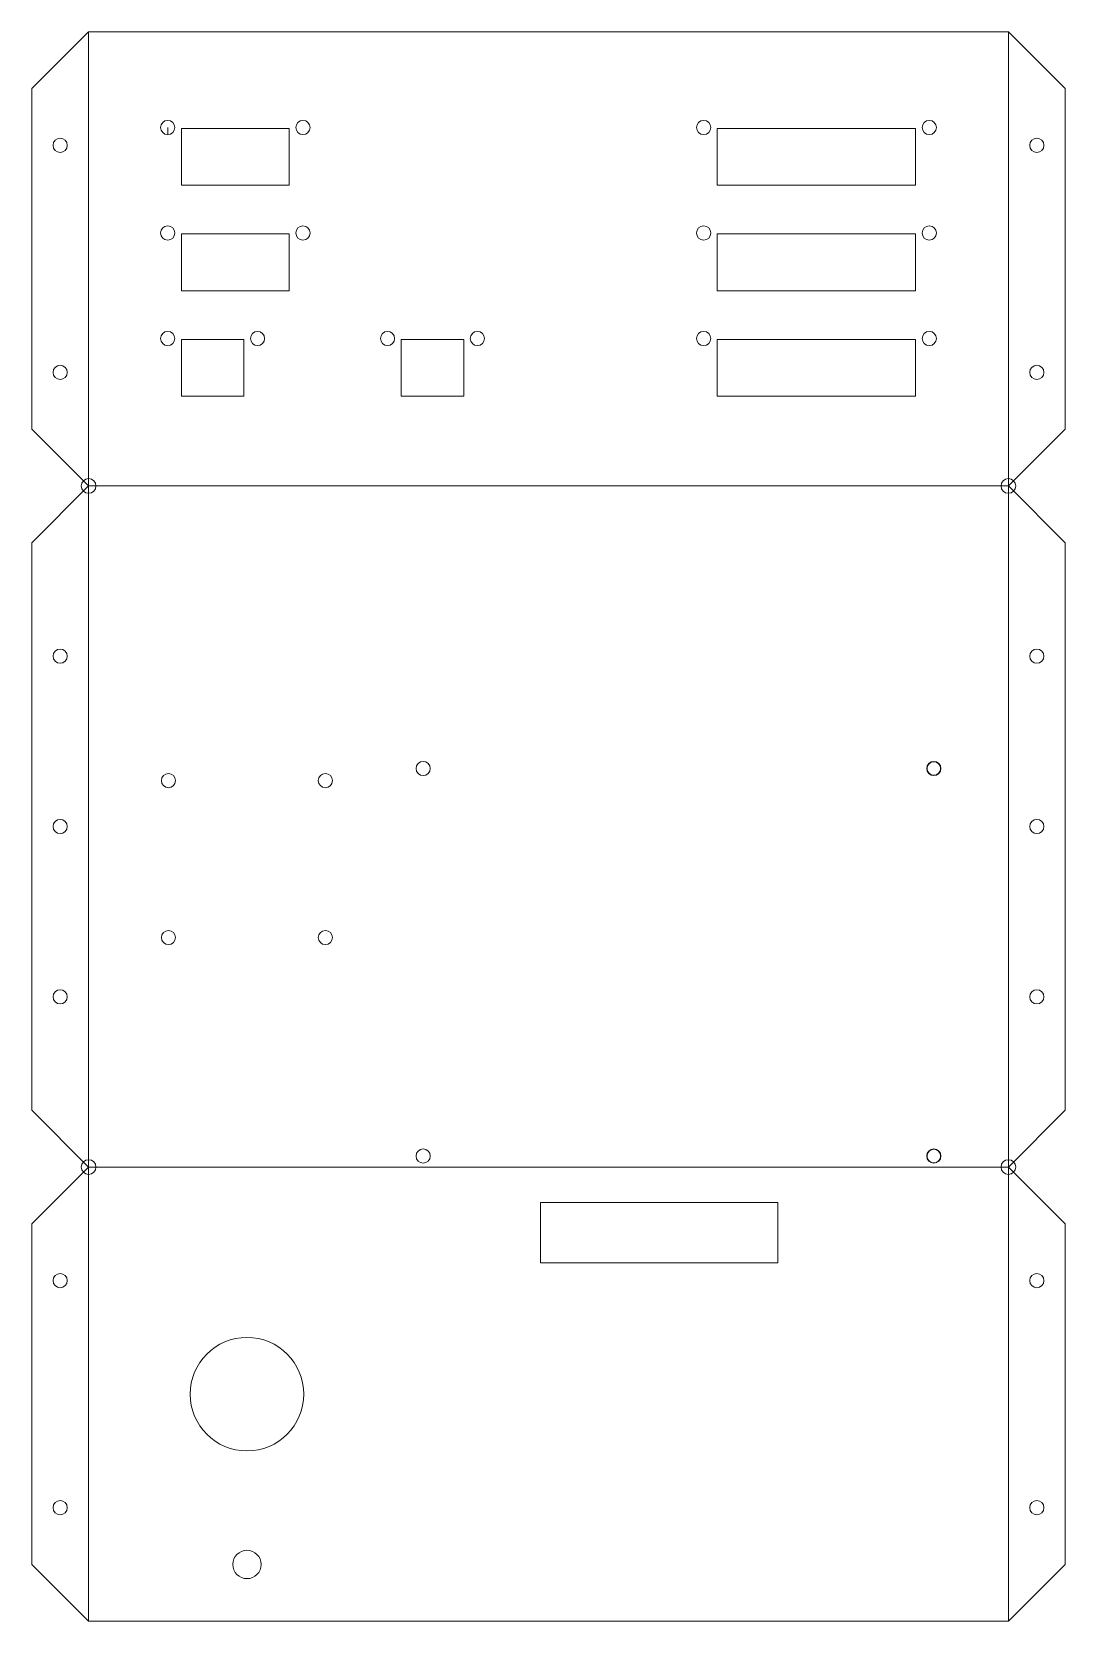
# Model space of a CAD drawing. Header units: inches. Extents: x 0 to 9.1, y 0 to 14.
import ezdxf

# ---------------------------------------------------------------- set-up
doc = ezdxf.new("R2010")
doc.units = ezdxf.units.IN
doc.layers.get('0').update_dxf_attribs({"linetype": 'CONTINUOUS', "lineweight": 0})
for name, color, linetype, lineweight in [('bendlines', 7, 'CONTINUOUS', 0), ('Cutouts', 7, 'CONTINUOUS', 0), ('Drills', 7, 'CONTINUOUS', 0)]:
    doc.layers.add(name, color=color, linetype=linetype, lineweight=lineweight)

msp = doc.modelspace()

# ---------------------------------------------------------------- linework, layer by layer
for p, q in [((0.5, 14), (0, 13.5)), ((0.5, 14), (8.602, 14)), ((8.602, 14), (9.102, 13.5)), ((0, 13.5), (0, 10.5)), ((9.102, 13.5), (9.102, 10.5)), ((0.5, 10), (0, 10.5)), ((8.602, 10), (9.102, 10.5)), ((0.5, 10), (0, 9.5)), ((8.602, 10), (9.102, 9.5)), ((0, 9.5), (0, 4.5)), ((9.102, 9.5), (9.102, 4.5)), ((0.5, 4), (0, 4.5)), ((8.602, 4), (9.102, 4.5)), ((0.5, 4), (0, 3.5)), ((8.602, 4), (9.102, 3.5)), ((9.102, 3.5), (9.102, 0.5)), ((0, 3.5), (0, 0.5)), ((0.5, 0), (0, 0.5)), ((8.602, 0), (9.102, 0.5)), ((0.5, 0), (8.602, 0))]:
    msp.add_line(p, q)
at = {"layer": 'bendlines'}
for p, q in [((0.5, 10), (0.5, 14)), ((8.602, 10), (8.602, 14)), ((0.5, 4), (0.5, 10)), ((0.5, 10), (8.602, 10)), ((8.602, 4), (8.602, 10)), ((0.5, 4), (0.5, 0)), ((0.5, 4), (8.602, 4)), ((8.602, 4), (8.602, 0))]:
    msp.add_line(p, q, dxfattribs=at)
at = {"layer": 'Cutouts'}
for p, q in [((1.318, 13.1485), (2.268, 13.1485)), ((1.318, 12.6485), (1.318, 13.1485)), ((2.268, 13.1485), (2.268, 12.6485)), ((6.038, 13.1485), (6.038, 12.6485)), ((7.784, 13.1485), (6.038, 13.1485)), ((7.784, 12.6485), (7.784, 13.1485)), ((2.268, 12.6485), (1.318, 12.6485)), ((6.038, 12.6485), (7.784, 12.6485)), ((1.318, 11.719), (1.318, 12.219)), ((1.318, 12.219), (2.268, 12.219)), ((2.268, 12.219), (2.268, 11.719)), ((6.038, 11.719), (6.038, 12.219)), ((6.038, 12.219), (7.784, 12.219)), ((7.784, 12.219), (7.784, 11.719)), ((2.268, 11.719), (1.318, 11.719)), ((7.784, 11.719), (6.038, 11.719)), ((1.318, 10.7895), (1.318, 11.2895)), ((1.318, 11.2895), (1.868, 11.2895)), ((1.868, 11.2895), (1.868, 10.7895)), ((3.254, 10.7895), (3.254, 11.2895)), ((3.254, 11.2895), (3.804, 11.2895)), ((3.804, 11.2895), (3.804, 10.7895)), ((6.038, 10.7895), (6.038, 11.2895)), ((6.038, 11.2895), (7.784, 11.2895)), ((7.784, 11.2895), (7.784, 10.7895)), ((1.868, 10.7895), (1.318, 10.7895)), ((3.804, 10.7895), (3.254, 10.7895)), ((7.784, 10.7895), (6.038, 10.7895)), ((4.48, 3.1565), (4.48, 3.688)), ((4.48, 3.688), (6.5715, 3.688)), ((6.5715, 3.688), (6.5715, 3.1565)), ((6.5715, 3.1565), (4.48, 3.1565))]:
    msp.add_line(p, q, dxfattribs=at)
for centre, radius in [((1.895, 2), 0.5), ((1.895, 0.5), 0.125)]:
    msp.add_circle(centre, radius, dxfattribs=at)
at = {"layer": 'Drills'}
msp.add_line((1.1975, 13.1572), (1.1975, 13.0922), dxfattribs=at)
for centre, radius in [((1.1975, 13.1572), 0.0625), ((2.3885, 13.1572), 0.0625), ((5.9175, 13.1572), 0.0625), ((7.9045, 13.1572), 0.0625), ((0.25, 13), 0.0625), ((8.852, 13), 0.0625), ((1.1975, 12.2277), 0.0625), ((2.3885, 12.2277), 0.0625), ((5.9175, 12.2278), 0.0625), ((7.9045, 12.2278), 0.0625), ((1.1975, 11.2982), 0.0625), ((1.9885, 11.2982), 0.0625), ((3.1335, 11.2982), 0.0625), ((3.9245, 11.2982), 0.0625), ((5.9175, 11.2982), 0.0625), ((7.9045, 11.2982), 0.0625), ((0.25, 11), 0.0625), ((8.852, 11), 0.0625), ((0.5, 10), 0.065), ((8.602, 10), 0.065), ((0.25, 8.5), 0.0625), ((8.852, 8.5), 0.0625), ((3.447, 7.511), 0.0625), ((3.447, 7.511), 0.0625), ((7.945, 7.511), 0.0625), ((7.945, 7.511), 0.06), ((1.20375, 7.40425), 0.0625), ((2.58625, 7.40425), 0.0625), ((0.25, 7), 0.0625), ((8.852, 7), 0.0625), ((1.20375, 6.02175), 0.0625), ((2.58625, 6.02175), 0.0625), ((0.25, 5.5), 0.0625), ((8.852, 5.5), 0.0625), ((0.5, 4), 0.065), ((3.447, 4.097), 0.0625), ((7.945, 4.097), 0.0625), ((7.945, 4.097), 0.06), ((8.602, 4), 0.065), ((0.25, 3), 0.0625), ((8.852, 3), 0.0625), ((0.25, 1), 0.0625), ((8.852, 1), 0.0625)]:
    msp.add_circle(centre, radius, dxfattribs=at)

doc.saveas('drawing.dxf')
